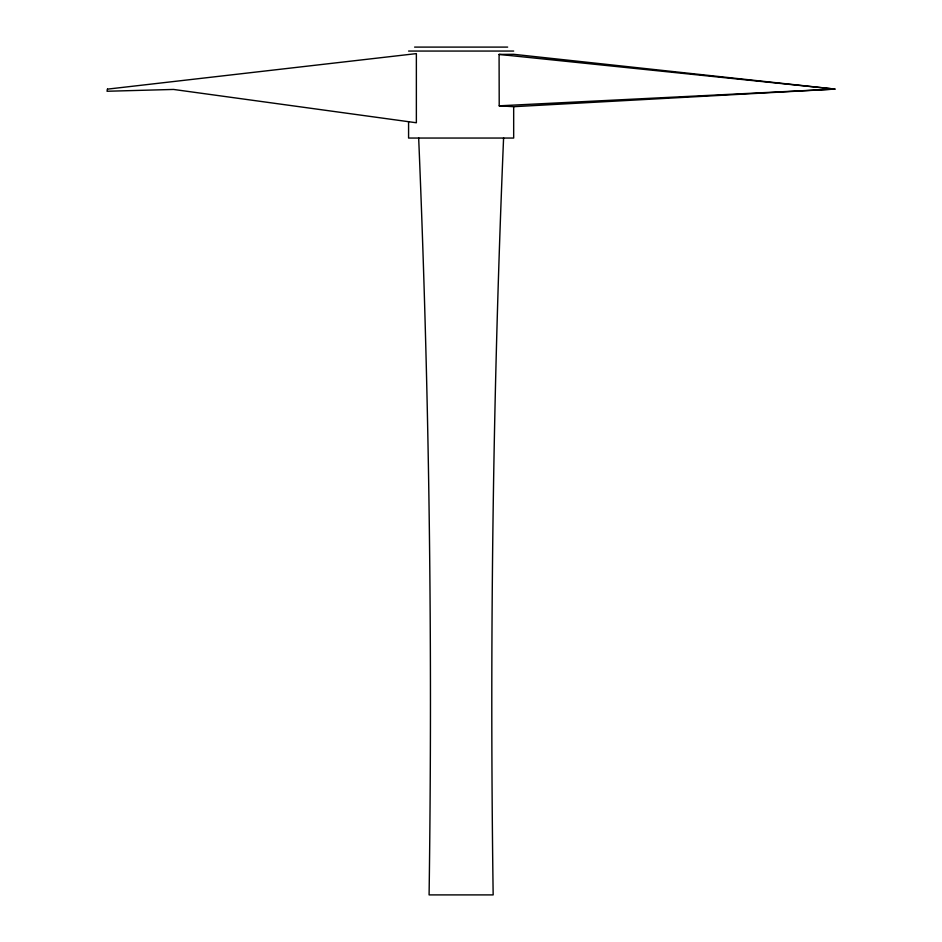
<?xml version="1.0" encoding="UTF-8"?>
<svg xmlns="http://www.w3.org/2000/svg" width="942" height="942" viewBox="0 0 942 942"><rect width="100%" height="100%" fill="white"/><g stroke="black" fill="none" stroke-linecap="round" stroke-linejoin="round"><path stroke-width="1.41" d="M503.593 137.873C492.996 390.047 489.605 642.526 493.161 894.9L429.093 894.9C432.649 642.526 429.258 390.047 418.66 137.873M513.673 106.693L834.965 89.09L513.673 54.306L499.083 54.412L499.213 105.822L513.673 106.693L513.673 138.05L408.581 138.05L408.581 121.695M499.213 105.822L834.965 89.09L499.083 54.412M414.586 47.1L507.656 47.1M408.581 51.056L513.673 51.056M107.447 89.137L107.035 91.256L173.54 89.443L416.364 122.766L416.364 53.612L107.447 89.137"/></g></svg>
